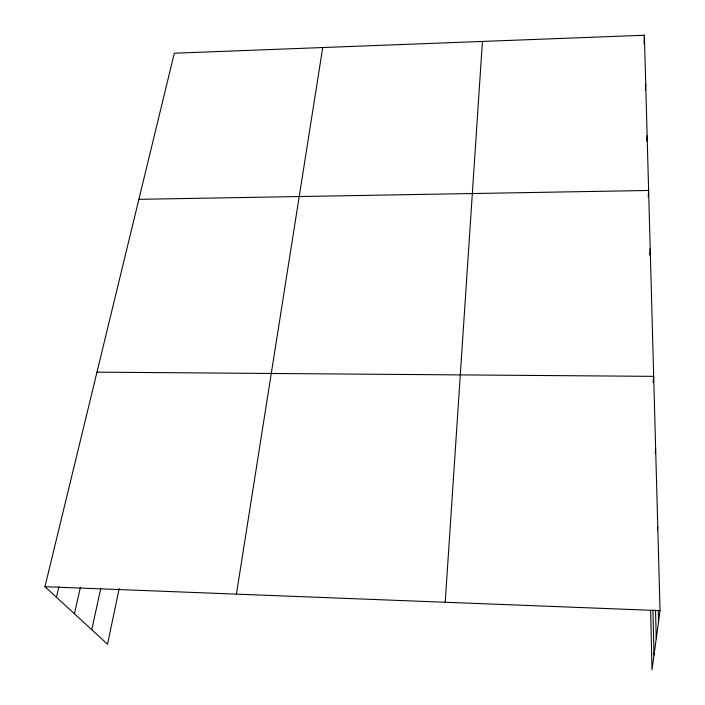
<?xml version="1.0" encoding="UTF-8"?>
<svg xmlns="http://www.w3.org/2000/svg" width="705" height="705" viewBox="0 0 705 705"><rect width="100%" height="100%" fill="white"/><g stroke="black" fill="none" stroke-linecap="round" stroke-linejoin="round"><path stroke-width="1.06" d="M643.991 43.772L644.396 35.25L174.311 53.21L44.953 586.683L107.513 644.22L119.189 588.543M645.41 90.328L645.727 84.062M646.829 141.132L647.128 135.721M648.239 196.774L648.618 190.473L138.885 199.33M445.207 602.264L482.423 41.436M649.772 255.087L650.204 248.609M653.156 382.63L653.676 376.355L96.973 372.152M655.253 453.148L655.65 448.962M657.421 529.948L657.765 526.855M644.396 35.25L660.047 610.627L652.002 669.75L650.636 610.495M236.422 594.139L322.74 47.543M91.765 629.732L100.806 588.217M74.43 613.791L80.441 587.274M56.426 597.232L58.92 586.657M44.953 586.683L660.047 610.627M658.267 610.583L658.558 621.563M655.518 610.133L656.24 638.633M652.927 610.063L654.011 654.98"/></g></svg>
